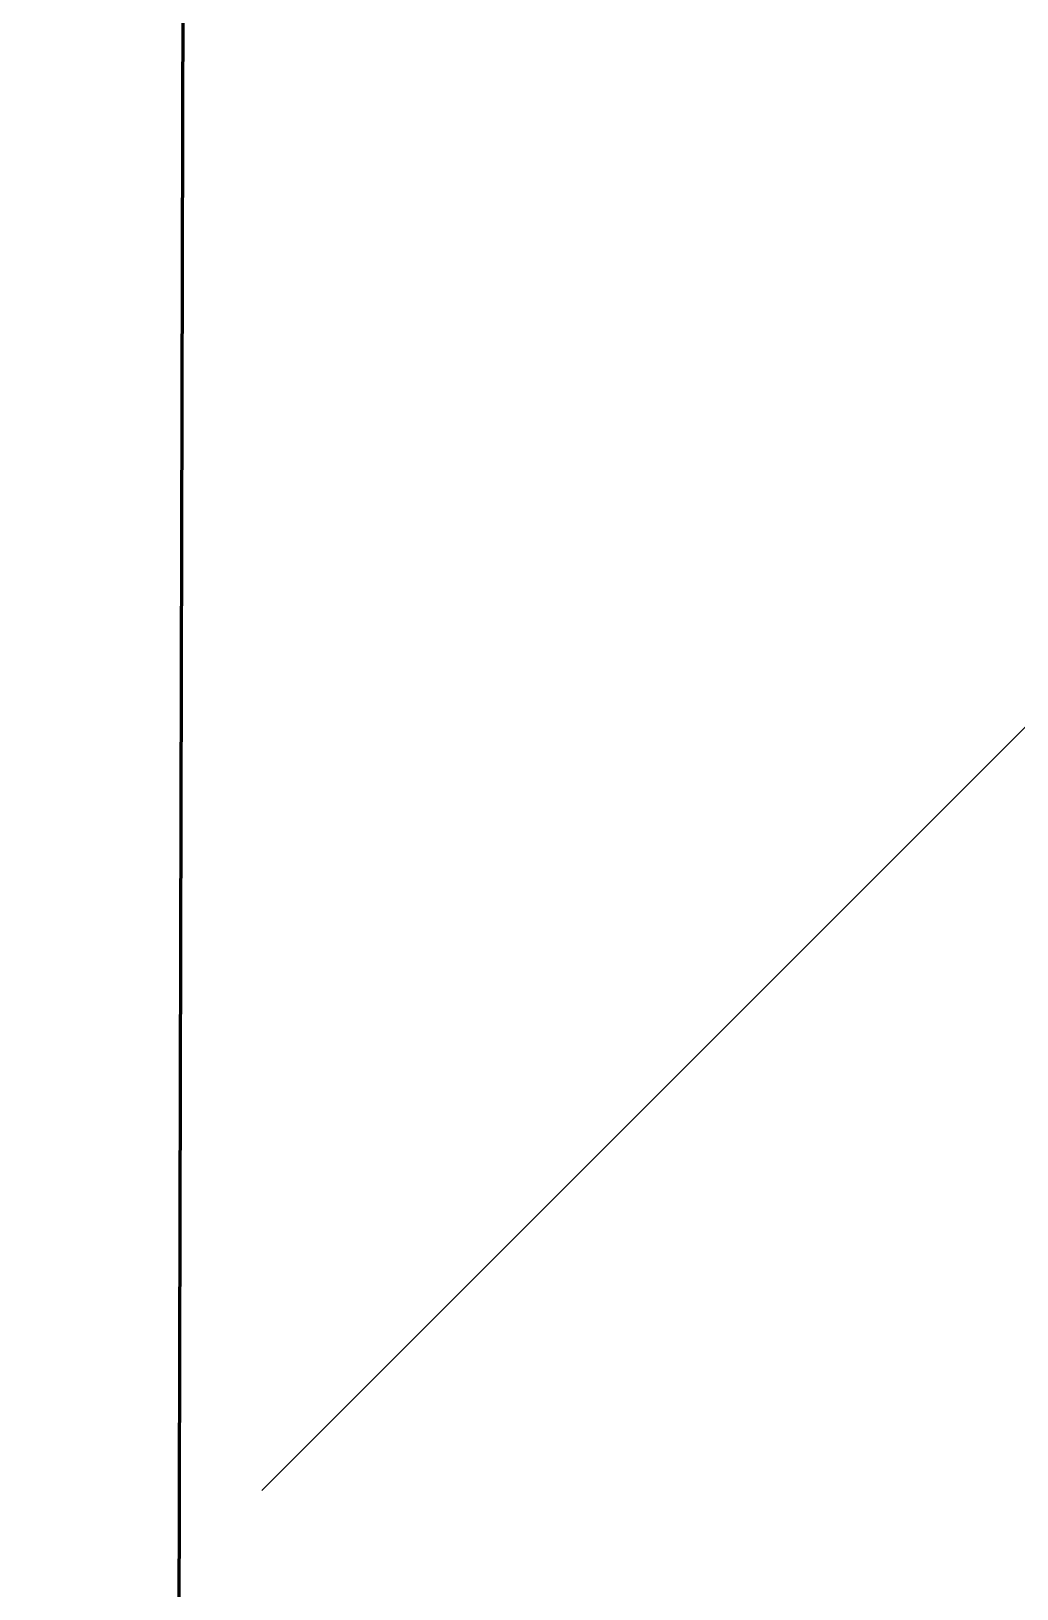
# Model space of a CAD drawing. Header units: millimetres. Extents: x -1113 to 415037, y -3642 to 28069.
# Drawn here: x 101639.94 to 101667.57, y 5043.94 to 5087.59 of the extents above; entities that cross this region are included whole.
import ezdxf

# ---------------------------------------------------------------- set-up
doc = ezdxf.new("R2010")
doc.units = ezdxf.units.MM
for name, color, linetype, lineweight in [('0) Стена 3.93м', 3, 'Continuous', 60), ('A-AREA-BNDY', 7, 'Continuous', 5), ('I-WALL', 7, 'Continuous', 5)]:
    doc.layers.add(name, color=color, linetype=linetype, lineweight=lineweight)

# ---------------------------------------------------------------- blocks, each defined once
blk = doc.blocks.new('1floor')
at = {"layer": 'I-WALL'}
h = blk.add_hatch(dxfattribs=at)
h.set_pattern_fill('FP_1', color=256, style=0, pattern_type=2)
h.set_pattern_definition([(45, (0, 0), (-114.04925, 114.04925), []), (45, (114.05, 0), (-114.04925, 114.04925), [201.612, -40.322, 6.706, -33.617])])
h.paths.add_polyline_path([(99660, 5180), (99660, 5400), (94210, 5400), (94210, 5180), (99630, 5180)])
h.paths.add_polyline_path([(101610, 5180), (101610, 5400), (100710, 5400), (100710, 5180), (101570, 5180)])

msp = doc.modelspace()

# ---------------------------------------------------------------- linework, layer by layer
at = {"layer": '0) Стена 3.93м'}
msp.add_lwpolyline([(101643.853, 4939.886), (101656.045, 10127.013), (107134.045, 10127.013), (107110.08, -81.989), (101632.08, -81.989)], dxfattribs=at)
at = {"layer": 'A-AREA-BNDY', "flags": 128}
msp.add_lwpolyline([(107128.012, 10127.027), (101656.06, 10139.872), (101643.854, 4940.386), (101623.854, 4940.433), (101612.919, 281.946), (101872.918, 281.336), (101872.097, -68.663), (105510.087, -77.203)], dxfattribs=at)

# ---------------------------------------------------------------- block references
at = {"layer": '0) Стена 3.93м'}
msp.add_blockref('1floor', (64.702, -136.062), dxfattribs=at)

doc.saveas('drawing.dxf')
